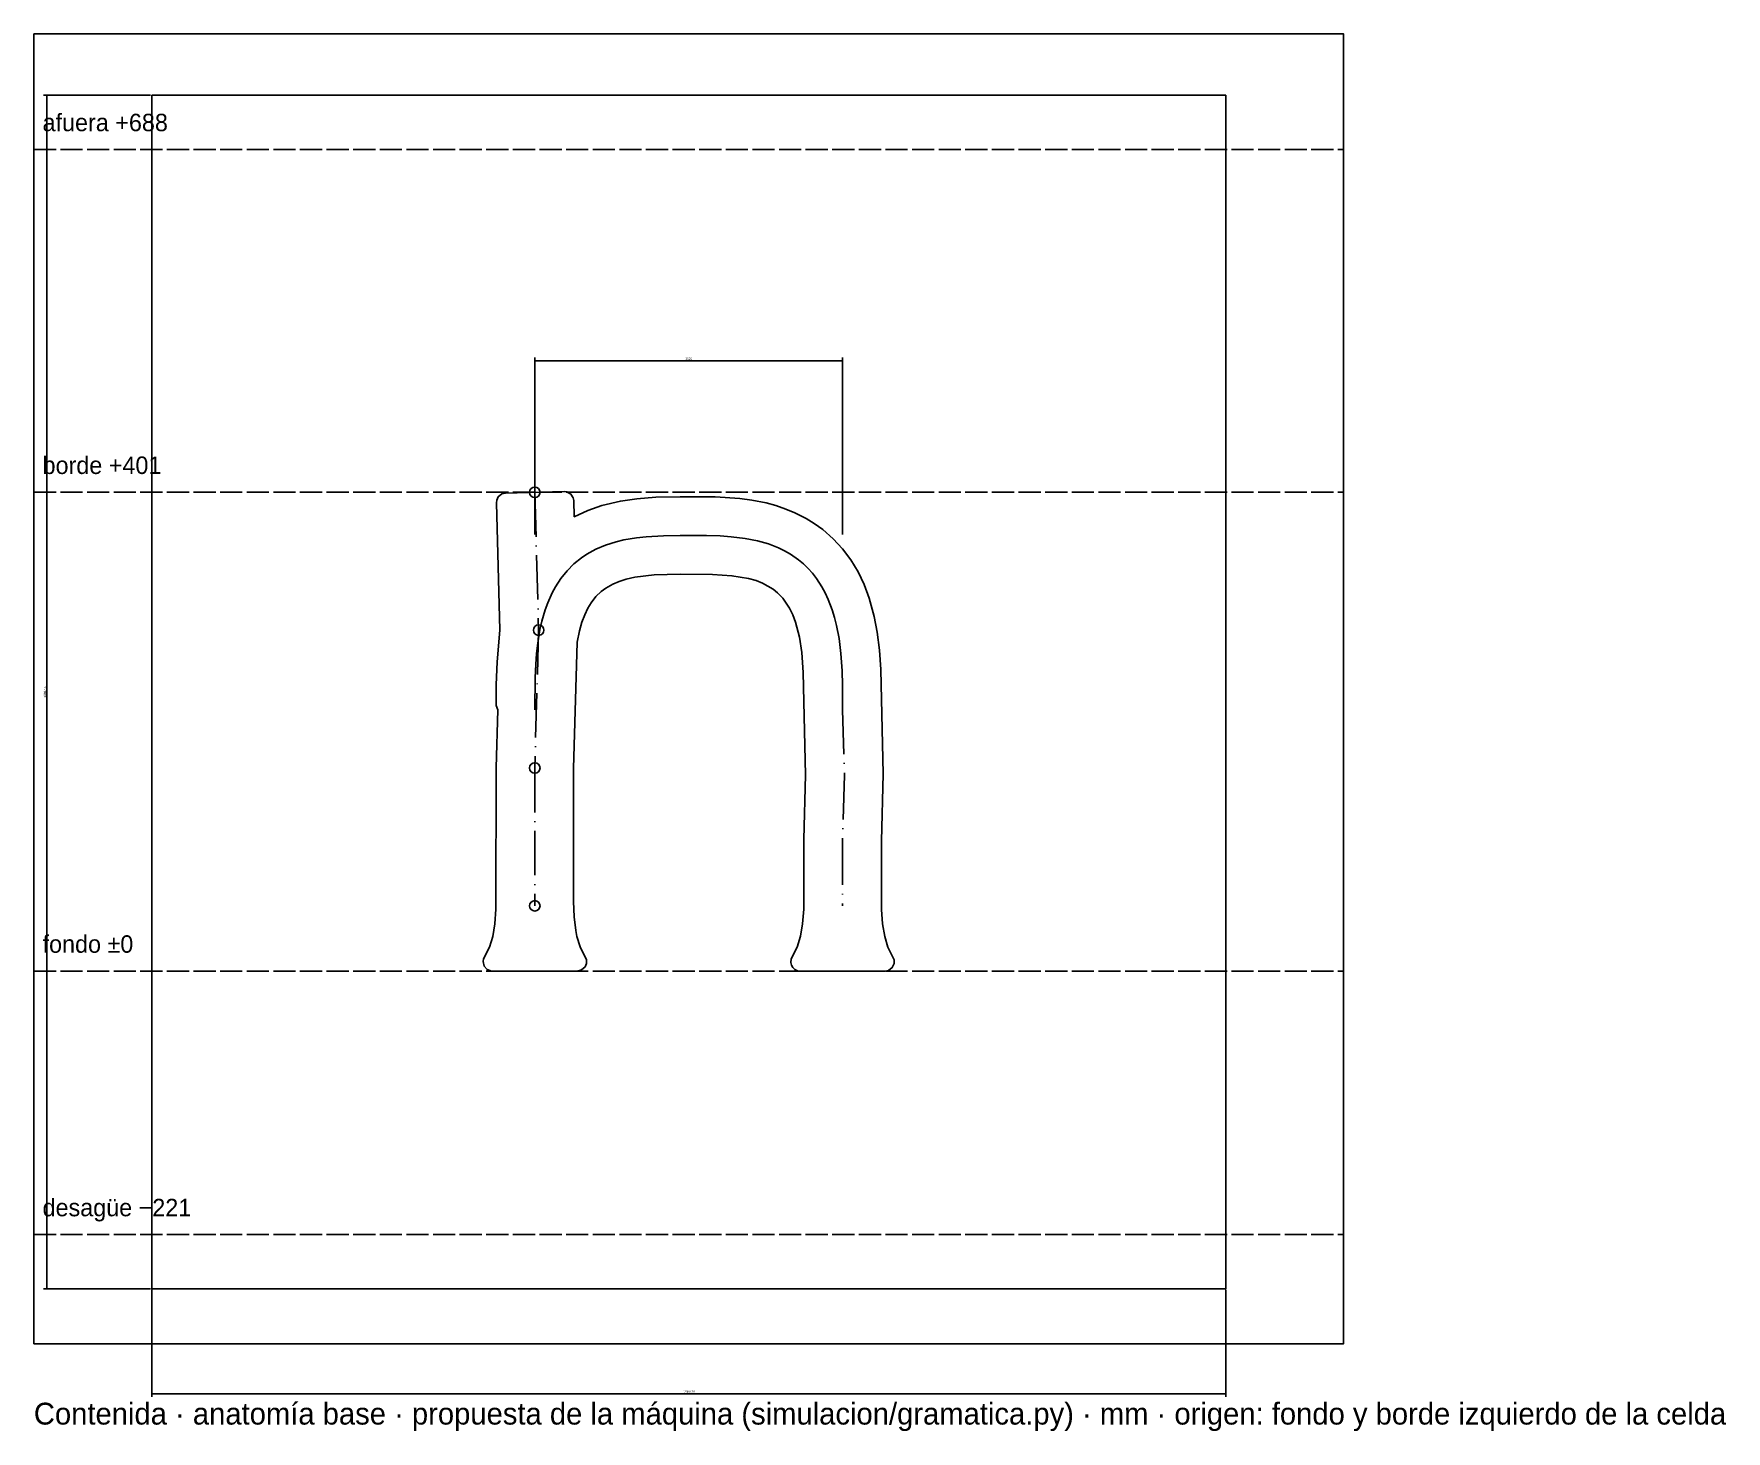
# Model space of a CAD drawing. Header units: millimetres. Extents: x -13 to 180, y -53 to 107.
import ezdxf
from ezdxf.enums import TextEntityAlignment as Align

# ---------------------------------------------------------------- set-up
doc = ezdxf.new("R2010")
doc.units = ezdxf.units.MM
doc.header["$LTSCALE"] = 2
doc.linetypes.add('DASHDOT', pattern=[3.556, 2.54, -0.508, 0, -0.508])
doc.linetypes.add('DASHED', pattern=[1.524, 1.27, -0.254])
for name, color, linetype in [('CELDA', 8, 'CONTINUOUS'), ('CONTORNO', 7, 'CONTINUOUS'), ('COTAS', 2, 'CONTINUOUS'), ('EJE', 1, 'DASHDOT'), ('LINEAS', 8, 'DASHED'), ('NODOS', 3, 'CONTINUOUS'), ('PLACA', 9, 'CONTINUOUS'), ('TEXTO', 7, 'CONTINUOUS')]:
    doc.layers.add(name, color=color, linetype=linetype)
doc.styles.add('OpenSansCondensed-Light', font='OpenSansCondensed-Light.ttf')
doc.dimstyles.new('EZDXF', dxfattribs={"dimtxt": 0.25, "dimasz": 0.175, "dimexe": 0.375, "dimexo": 0.125, "dimgap": 0.1, "dimtad": 1, "dimlfac": 100, "dimzin": 12, "dimdsep": 46, "dimtxsty": 'OpenSansCondensed-Light', "dimblk": 'ARCHTICK', "dimcen": 2.5, "dimazin": 3, "dimtfac": 0.5, "dimtmove": 2, "dimatfit": 3})

# ---------------------------------------------------------------- blocks, each defined once
blk = doc.blocks.new('_ARCHTICK')
at = {"color": 0, "linetype": 'BYBLOCK', "const_width": 0.15}
blk.add_lwpolyline([(-0.5, -0.5), (0.5, 0.5)], dxfattribs=at)

msp = doc.modelspace()

# ---------------------------------------------------------------- linework, layer by layer
at = {"layer": 'CELDA'}
msp.add_lwpolyline([(0, 100.28653), (123.0075, 100.28653), (123.0075, -36.38847), (0, -36.38847)], close=True, dxfattribs=at)
at = {"layer": 'CONTORNO'}
msp.add_lwpolyline([(38.68125, 2.73903), (38.00375, 1.40903), (37.95125, 1.09403), (38.07125, 0.57903), (38.42375, 0.18403), (38.91875, 0.00653), (48.73125, -0.00097), (49.24375, 0.12903), (49.63125, 0.48903), (49.78875, 0.88153), (49.78125, 1.30653), (49.06125, 2.78153), (48.70375, 3.95653), (48.56375, 4.64903), (48.37625, 6.21903), (48.31625, 7.97153), (48.31625, 23.18903), (48.71875, 37.65153), (48.98625, 38.97403), (49.26875, 39.95903), (49.59125, 40.80403), (49.95125, 41.54653), (50.33125, 42.17403), (50.88375, 42.87903), (51.48125, 43.45903), (52.01375, 43.85653), (52.79625, 44.30653), (53.52375, 44.61653), (54.35875, 44.88153), (55.34125, 45.10403), (57.54125, 45.36403), (60.53375, 45.44903), (64.24125, 45.42403), (66.45125, 45.27903), (68.35125, 44.95903), (69.22125, 44.70903), (69.96875, 44.41903), (71.17125, 43.73403), (71.68625, 43.31903), (72.26625, 42.71653), (73.05625, 41.54653), (73.41625, 40.80403), (73.73375, 39.97153), (74.18625, 38.23903), (74.45875, 36.46903), (74.63125, 34.19153), (74.89875, 22.46153), (74.69375, 15.07653), (74.67625, 7.07403), (74.55375, 5.42153), (74.31125, 3.98903), (73.93125, 2.73903), (73.25375, 1.40903), (73.20375, 0.98903), (73.27625, 0.67653), (73.43875, 0.40153), (73.67375, 0.18403), (73.96125, 0.04653), (74.27625, -0.00097), (83.98125, -0.00097), (84.39625, 0.08403), (84.81875, 0.40153), (85.03875, 0.88153), (85.03125, 1.30653), (84.32625, 2.73903), (83.95375, 3.95653), (83.70625, 5.39653), (83.58125, 7.05403), (83.56625, 14.89153), (83.77375, 22.58653), (83.49625, 34.55153), (83.34875, 36.76403), (83.09875, 38.79903), (82.75375, 40.61403), (82.17375, 42.70903), (81.58875, 44.26903), (80.89625, 45.70903), (80.06625, 47.08903), (79.11875, 48.35653), (78.04875, 49.51653), (76.85875, 50.55903), (75.88875, 51.25903), (74.96625, 51.82653), (73.67375, 52.48403), (72.64125, 52.90903), (71.47125, 53.30403), (70.35625, 53.60403), (68.72875, 53.92403), (67.35625, 54.10653), (64.54625, 54.29153), (60.52125, 54.32403), (57.72875, 54.26403), (55.55125, 54.09653), (53.67625, 53.81903), (51.55125, 53.30903), (49.96875, 52.75653), (48.39625, 52.02403), (48.34375, 53.87403), (48.28875, 54.18403), (48.00875, 54.62403), (47.55375, 54.88153), (47.23875, 54.91903), (40.51875, 54.72903), (40.10875, 54.63653), (39.69875, 54.31403), (39.51125, 53.93903), (39.47375, 53.62653), (39.88125, 39.02653), (39.55375, 35.40153), (39.45875, 32.78903), (39.44875, 30.43153), (39.62625, 29.91403), (39.44125, 23.26653), (39.42625, 7.07403), (39.30375, 5.42153), (39.05375, 3.95653)], close=True, dxfattribs=at)
at = {"layer": 'EJE'}
for points in [[(43.87875, 54.82403), (44.31875, 39.04153), (43.87875, 23.25903), (43.87875, 7.47403)], [(43.87875, 29.93153), (43.91625, 33.60903), (43.98125, 35.09653), (44.07875, 36.38153), (44.21125, 37.53903), (44.46875, 39.10153), (44.68125, 40.05403), (45.06125, 41.36903), (45.35875, 42.17903), (45.86125, 43.30653), (46.24125, 44.00153), (46.87125, 44.96653), (47.57625, 45.83903), (48.36125, 46.62403), (49.22625, 47.32403), (49.85125, 47.74153), (50.86125, 48.29903), (51.96875, 48.77403), (53.18875, 49.16153), (54.07375, 49.37653), (55.54125, 49.62653), (56.64625, 49.74653), (58.62625, 49.85903), (60.51875, 49.88653), (63.55125, 49.87653), (65.10375, 49.82903), (66.36125, 49.74653), (67.97625, 49.55153), (69.38375, 49.27403), (70.64375, 48.91153), (71.78875, 48.46653), (72.49375, 48.12403), (73.15625, 47.74153), (74.07875, 47.09903), (74.64625, 46.62403), (75.17875, 46.11153), (75.67375, 45.55903), (76.13625, 44.96653), (76.76625, 44.00153), (77.14625, 43.30653), (77.48875, 42.56653), (77.94625, 41.36903), (78.20625, 40.50653), (78.43625, 39.58653), (78.71875, 38.08153), (78.92875, 36.38153), (79.06375, 34.38403), (79.11125, 32.73903), (79.12875, 29.93153), (79.33875, 22.44653), (79.12875, 14.96153), (79.12875, 7.47403)]]:
    msp.add_lwpolyline(points, dxfattribs=at)
at = {"layer": 'LINEAS'}
for p, q in [((-13.49625, 94.07403), (136.50375, 94.07403)), ((-13.49625, 54.82403), (136.50375, 54.82403)), ((-13.49625, 0), (136.50375, 0)), ((-13.49625, -30.17597), (136.50375, -30.17597))]:
    msp.add_line(p, q, dxfattribs=at)
at = {"layer": 'NODOS'}
for centre in [(43.87875, 54.82403), (44.31875, 39.04153), (43.87875, 23.25903), (43.87875, 7.47403)]:
    msp.add_circle(centre, 0.6, dxfattribs=at)
at = {"layer": 'PLACA'}
msp.add_lwpolyline([(-13.49625, 107.32403), (136.50375, 107.32403), (136.50375, -42.67597), (-13.49625, -42.67597)], close=True, dxfattribs=at)

# ---------------------------------------------------------------- texts
at = {"layer": 'TEXTO'}
for s, height, p in [('afuera +688', 2, (-12.49625, 95.57403)), ('borde +401', 2, (-12.49625, 56.32403)), ('fondo ±0', 2, (-12.49625, 1.5)), ('desagüe −221', 2, (-12.49625, -28.67597)), ('Contenida · anatomía base · propuesta de la máquina (simulacion/gramatica.py) · mm · origen: fondo y borde izquierdo de la celda', 2.5, (-13.49625, -52.67597))]:
    msp.add_text(s, height=height, dxfattribs=at).set_placement(p, align=Align.BOTTOM_LEFT)

# ---------------------------------------------------------------- dimensions: what is measured, and where the dimension line sits
at = {"layer": 'COTAS'}
msp.add_linear_dim(base=(-12, -36.38847), p1=(0, -36.38847), p2=(0, 100.28653), angle=90, dimstyle='EZDXF', dxfattribs=at).render()
for base, p1, p2 in [((43.87875, 69.88698), (43.87875, 49.88698), (79.12875, 49.88698)), ((0, -48.38847), (0, -36.38847), (123.0075, -36.38847))]:
    msp.add_linear_dim(base=base, p1=p1, p2=p2, dimstyle='EZDXF', dxfattribs=at).render()

doc.saveas('drawing.dxf')
